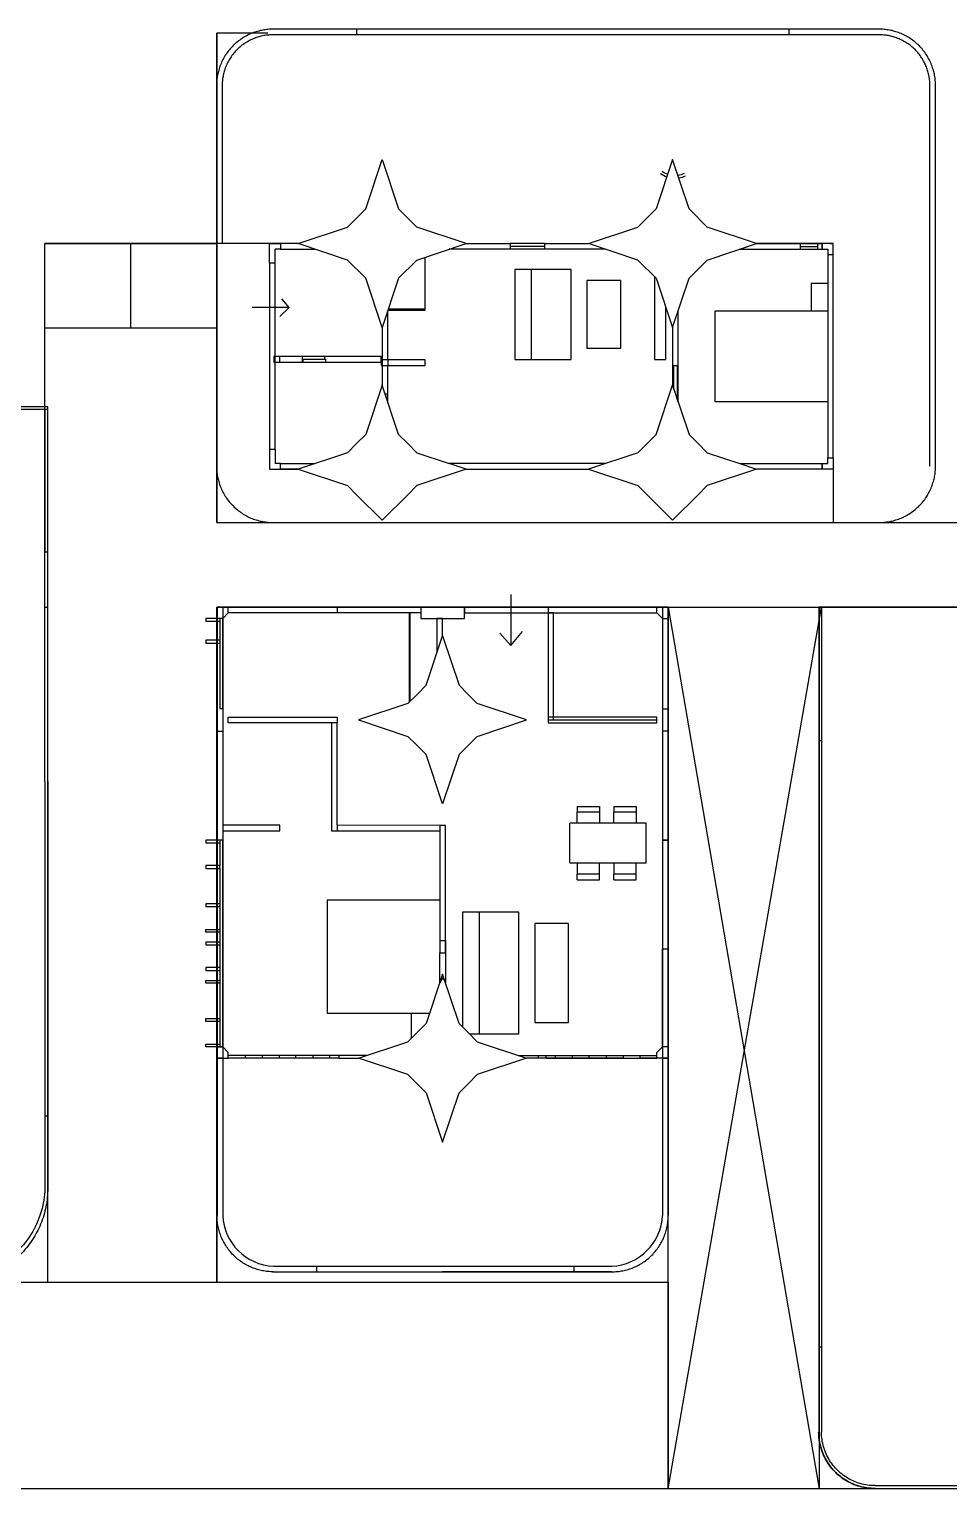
# Model space of a CAD drawing. Header units: millimetres. Extents: x -79796 to 428529, y -36333 to 94467.
# Drawn here: x 339556 to 355863, y -14868 to 11021 of the extents above; entities that cross this region are included whole.
import ezdxf

# ---------------------------------------------------------------- set-up
doc = ezdxf.new("R2010")
doc.units = ezdxf.units.MM
for name, color, linetype in [('Default', 7, 'Continuous'), ('Make2D$Visible$ClippingPlaneIntersections$Default', 7, 'Continuous'), ('Make2D$Visible$Curves$Default', 7, 'Continuous')]:
    doc.layers.add(name, color=color, linetype=linetype)
for name, color, linetype, true_color in [('Make2D$Visible$ClippingPlaneIntersections$columns', 1, 'Continuous', 0xff0000), ('Make2D$Visible$ClippingPlaneIntersections$glasses', 4, 'Continuous', 0x00ffff), ('Make2D$Visible$Curves$balconies', 2, 'Continuous', 0xffff00), ('Make2D$Visible$Curves$floors', 3, 'Continuous', 0x00ff00), ('Make2D$Visible$Curves$glasses', 4, 'Continuous', 0x00ffff), ('slabs', 5, 'Continuous', 0x0000ff)]:
    doc.layers.add(name, color=color, linetype=linetype, true_color=true_color)

# ---------------------------------------------------------------- blocks, each defined once
blk = doc.blocks.new('2B3P-flat-5')
at = {"linetype": 'Continuous'}
for p, q in [((1590176, 951614), (1590395, 951807)), ((1591081, 951614), (1590176, 951614)), ((1590176, 951614), (1590420, 951406))]:
    blk.add_line(p, q, dxfattribs=at)
at = {"lineweight": 35}
blk.add_lwpolyline([(1590597, 956821), (1588347, 956821)], dxfattribs=at)
at = {"layer": 'Make2D$Visible$ClippingPlaneIntersections$columns'}
for p, q in [((1582562, 953435), (1582853, 954310)), ((1582853, 954310), (1583145, 953435)), ((1588853, 954310), (1588562, 953435)), ((1589145, 953435), (1588853, 954310)), ((1582239, 953112), (1582400, 953274)), ((1582562, 953435), (1582400, 953274)), ((1583145, 953435), (1583307, 953274)), ((1583468, 953112), (1583307, 953274)), ((1588239, 953112), (1588400, 953274)), ((1588562, 953435), (1588400, 953274)), ((1589145, 953435), (1589307, 953274)), ((1589468, 953112), (1589307, 953274)), ((1582239, 953112), (1581364, 952821)), ((1584343, 952821), (1583468, 953112)), ((1587364, 952821), (1588239, 953112)), ((1589468, 953112), (1590343, 952821)), ((1581364, 952821), (1582239, 952529)), ((1583468, 952529), (1584343, 952821)), ((1588239, 952529), (1587364, 952821)), ((1590343, 952821), (1589468, 952529)), ((1582239, 952529), (1582400, 952367)), ((1583468, 952529), (1583307, 952367)), ((1588239, 952529), (1588400, 952367)), ((1589307, 952367), (1589468, 952529)), ((1582562, 952206), (1582400, 952367)), ((1582853, 951331), (1582562, 952206)), ((1583145, 952206), (1582853, 951331)), ((1583145, 952206), (1583307, 952367)), ((1588562, 952206), (1588400, 952367)), ((1588562, 952206), (1588853, 951331)), ((1588853, 951331), (1589145, 952206)), ((1589145, 952206), (1589307, 952367))]:
    blk.add_line(p, q, dxfattribs=at)
at = {"layer": 'Make2D$Visible$ClippingPlaneIntersections$Default'}
for p, q in [((1583054, 956771), (1583054, 957021)), ((1583054, 957021), (1583104, 957021)), ((1583104, 957021), (1583104, 956771)), ((1583506, 956771), (1583506, 957021)), ((1583506, 957021), (1583556, 957021)), ((1583556, 957021), (1583556, 956771)), ((1584185, 956771), (1584185, 957021)), ((1584185, 957021), (1584235, 957021)), ((1584235, 957021), (1584235, 956771)), ((1584411, 957021), (1584411, 956771)), ((1584461, 957021), (1584411, 957021)), ((1584461, 956771), (1584461, 957021)), ((1584863, 957021), (1584863, 956771)), ((1584913, 957021), (1584863, 957021)), ((1584913, 956771), (1584913, 957021)), ((1585089, 956771), (1585089, 957021)), ((1585089, 957021), (1585139, 957021)), ((1585139, 957021), (1585139, 956771)), ((1585542, 957021), (1585542, 956771)), ((1585592, 957021), (1585542, 957021)), ((1585592, 956771), (1585592, 957021)), ((1586220, 957021), (1586220, 956771)), ((1586270, 957021), (1586220, 957021)), ((1586270, 956771), (1586270, 957021)), ((1586672, 957021), (1586672, 956771)), ((1586722, 957021), (1586672, 957021)), ((1586722, 956771), (1586722, 957021)), ((1590216, 957021), (1590216, 956771)), ((1590266, 957021), (1590216, 957021)), ((1590266, 956771), (1590266, 957021)), ((1590603, 957021), (1590603, 956771)), ((1590653, 957021), (1590603, 957021)), ((1590653, 956771), (1590653, 957021)), ((1582853, 956821), (1582853, 956621)), ((1583053, 956821), (1582853, 956821)), ((1582853, 956621), (1582953, 956621)), ((1582853, 956621), (1582853, 956621)), ((1582953, 956621), (1583053, 956721)), ((1583053, 956721), (1583053, 956821)), ((1586220, 956771), (1586270, 956771)), ((1586722, 956821), (1588653, 956821)), ((1586722, 956771), (1586722, 956821)), ((1586722, 956721), (1586722, 956771)), ((1588653, 956721), (1586722, 956721)), ((1586885, 956721), (1586885, 955705)), ((1586985, 955705), (1586985, 956721)), ((1588653, 956821), (1588653, 956721)), ((1588803, 956621), (1588903, 956621)), ((1588803, 954690), (1588803, 956621)), ((1588903, 956621), (1588903, 954689)), ((1590653, 956721), (1590653, 956821)), ((1590653, 956821), (1590853, 956821)), ((1590753, 956621), (1590653, 956721)), ((1590753, 956621), (1590853, 956621)), ((1590754, 954689), (1590753, 956621)), ((1590853, 956821), (1590853, 956621)), ((1590853, 956621), (1590854, 954689)), ((1590853, 956621), (1590853, 956621)), ((1586885, 955705), (1586985, 955705)), ((1586885, 954790), (1586885, 954690)), ((1588803, 954790), (1586885, 954790)), ((1586985, 954690), (1586885, 954690)), ((1586885, 954690), (1586885, 952871)), ((1586984, 952871), (1586985, 954690)), ((1586985, 954690), (1588803, 954690)), ((1588903, 954689), (1588803, 954690)), ((1590754, 953207), (1590753, 954689)), ((1590854, 954689), (1590754, 954689)), ((1590853, 954689), (1590854, 953207)), ((1589521, 953414), (1589167, 953414)), ((1589187, 953394), (1589521, 953394)), ((1589521, 953414), (1589521, 953394)), ((1590138, 953414), (1589521, 953414)), ((1589521, 953394), (1590138, 953394)), ((1590754, 953414), (1590138, 953414)), ((1590138, 953414), (1590138, 953394)), ((1590138, 953394), (1590754, 953394)), ((1590754, 953394), (1590754, 953414)), ((1590654, 953207), (1590654, 952434)), ((1590854, 953207), (1590654, 953207)), ((1590854, 952434), (1590854, 953207)), ((1584722, 952771), (1584192, 952771)), ((1584194, 952871), (1584722, 952871)), ((1586984, 952871), (1584722, 952871)), ((1584722, 952871), (1584723, 952771)), ((1584722, 952871), (1584722, 952771)), ((1584723, 952771), (1586984, 952771)), ((1586984, 952771), (1586984, 952871)), ((1590653, 952921), (1590043, 952921)), ((1590343, 952821), (1590654, 952821)), ((1590654, 952434), (1590854, 952434)), ((1590754, 952434), (1590753, 950952)), ((1590853, 950952), (1590854, 952434)), ((1588803, 950952), (1588803, 949021)), ((1588903, 950952), (1588803, 950952)), ((1590753, 950952), (1588853, 950952)), ((1588853, 950952), (1588853, 950852)), ((1588903, 949021), (1588903, 950952)), ((1590753, 950852), (1590753, 950952)), ((1590754, 950952), (1590753, 949021)), ((1590854, 950952), (1590754, 950952)), ((1590853, 949021), (1590854, 950952)), ((1588853, 950852), (1590753, 950852)), ((1582853, 948821), (1582853, 949021)), ((1582853, 949021), (1582953, 949021)), ((1582953, 949021), (1583053, 948921)), ((1583053, 948921), (1584792, 948921)), ((1583053, 948821), (1583053, 948921)), ((1584792, 948921), (1584791, 948821)), ((1584791, 948921), (1584791, 948821)), ((1586722, 948921), (1584792, 948921)), ((1588653, 948921), (1586722, 948921)), ((1586722, 948921), (1586722, 948821)), ((1586722, 948821), (1586722, 948921)), ((1588653, 948821), (1588653, 948921)), ((1588803, 949021), (1588903, 949021)), ((1590653, 948921), (1589053, 948921)), ((1589053, 948921), (1589053, 948821)), ((1590753, 949021), (1590653, 948921)), ((1590653, 948921), (1590653, 948821)), ((1590753, 949021), (1590853, 949021)), ((1590853, 948821), (1590853, 949021)), ((1590853, 949021), (1590853, 949021)), ((1583053, 948821), (1582853, 948821)), ((1584791, 948821), (1583053, 948821)), ((1584791, 948821), (1586722, 948821)), ((1586722, 948821), (1588653, 948821)), ((1589053, 948821), (1590653, 948821)), ((1590653, 948821), (1590853, 948821))]:
    blk.add_line(p, q, dxfattribs=at)
for points in [[(1584280, 952821), (1584280, 952821, 0.001073), (1584192, 952771)], [(1584280, 952821), (1584280, 952821, -0.001087), (1584194, 952871)]]:
    blk.add_lwpolyline(points, format="xyb", dxfattribs=at)
at = {"layer": 'Make2D$Visible$ClippingPlaneIntersections$glasses'}
for p, q in [((1582853, 956321), (1582853, 956621)), ((1582903, 956321), (1582903, 956621)), ((1586220, 956771), (1583054, 956771)), ((1583054, 956771), (1583054, 956721)), ((1583054, 956721), (1586722, 956721)), ((1586722, 956771), (1586270, 956771)), ((1586722, 956721), (1586722, 956771)), ((1590654, 956771), (1589054, 956771)), ((1589054, 956771), (1589054, 956721)), ((1589054, 956721), (1590654, 956721)), ((1590654, 956721), (1590654, 956771)), ((1582853, 956033), (1582853, 956321)), ((1582903, 956033), (1582903, 956321)), ((1582853, 955721), (1582853, 956033)), ((1582903, 955721), (1582903, 956033)), ((1582853, 955421), (1582853, 955721)), ((1582903, 955421), (1582903, 955721)), ((1582853, 955121), (1582853, 955421)), ((1582903, 955121), (1582903, 955421)), ((1582853, 954821), (1582853, 955121)), ((1582903, 954821), (1582903, 955121)), ((1582853, 954656), (1582853, 954821)), ((1582903, 954656), (1582903, 954821)), ((1582853, 954656), (1582903, 954656)), ((1582853, 954656), (1582853, 954310)), ((1582903, 954160), (1582903, 954656)), ((1582903, 951481), (1582903, 950985)), ((1582853, 950985), (1582853, 951331)), ((1582853, 950985), (1582903, 950985)), ((1582853, 950985), (1582853, 950821)), ((1582903, 950985), (1582903, 950821)), ((1582853, 950821), (1582853, 950521)), ((1582903, 950821), (1582903, 950521)), ((1582853, 950521), (1582853, 950221)), ((1582903, 950521), (1582903, 950221)), ((1582853, 950221), (1582853, 949921)), ((1582903, 950221), (1582903, 949921)), ((1582853, 949921), (1582853, 949608)), ((1582903, 949921), (1582903, 949608)), ((1582853, 949608), (1582853, 949321)), ((1582903, 949608), (1582903, 949321)), ((1582853, 949321), (1582853, 949021)), ((1582903, 949321), (1582903, 949021)), ((1582853, 949021), (1582853, 949021))]:
    blk.add_line(p, q, dxfattribs=at)
at = {"layer": 'Make2D$Visible$Curves$balconies'}
for p, q in [((1582854, 954656), (1582854, 956621)), ((1582854, 949621), (1582854, 950985)), ((1582854, 949021), (1582854, 949321))]:
    blk.add_line(p, q, dxfattribs=at)
at = {"layer": 'Make2D$Visible$Curves$Default'}
for p, q in [((1582953, 956621), (1582954, 956621)), ((1583054, 956721), (1582954, 956621)), ((1583053, 956821), (1583054, 956821)), ((1583053, 956721), (1583054, 956721)), ((1583054, 956821), (1583054, 956771)), ((1590853, 956821), (1590854, 956821)), ((1590853, 956621), (1590853, 955299)), ((1590853, 956621), (1590854, 956621)), ((1590753, 954690), (1590753, 955300)), ((1583655, 954871), (1583655, 953371)), ((1585655, 954871), (1583655, 954871)), ((1585655, 952871), (1585655, 954871)), ((1590753, 954690), (1590754, 954689)), ((1590753, 954689), (1590754, 954689)), ((1590753, 954689), (1590753, 954689)), ((1590753, 953414), (1590753, 954689)), ((1590853, 954689), (1590853, 953910)), ((1590853, 953910), (1590853, 953207)), ((1583210, 953371), (1583655, 953371)), ((1583655, 953371), (1583655, 953050)), ((1589167, 953414), (1589166, 953414)), ((1589186, 953394), (1589187, 953394)), ((1590753, 953207), (1590753, 953394)), ((1590753, 953207), (1590754, 953207)), ((1590841, 953207), (1590754, 953207)), ((1584194, 952871), (1584193, 952871)), ((1590654, 952821), (1590653, 952921)), ((1585446, 952468), (1583407, 952468)), ((1585446, 952168), (1585446, 952468)), ((1583286, 952347), (1583286, 952168)), ((1590753, 952434), (1590753, 950952)), ((1590753, 952434), (1590754, 952434)), ((1590853, 952434), (1590754, 952434)), ((1590853, 950952), (1590853, 952434)), ((1583286, 952168), (1583286, 951468)), ((1583286, 952168), (1584086, 952168)), ((1584086, 952168), (1585446, 952168)), ((1585446, 951468), (1585446, 952168)), ((1583286, 951468), (1584086, 951468)), ((1584086, 951468), (1585446, 951468)), ((1583486, 951187), (1583486, 950587)), ((1585246, 951187), (1583486, 951187)), ((1585246, 950587), (1585246, 951187)), ((1588853, 950952), (1588853, 950952)), ((1590753, 950952), (1590754, 950952)), ((1590753, 950952), (1590754, 950952)), ((1590753, 950952), (1590753, 950952)), ((1588853, 950852), (1588853, 949021)), ((1590753, 950852), (1590753, 950342)), ((1583486, 950587), (1584086, 950587)), ((1584086, 950587), (1585246, 950587)), ((1586020, 950437), (1586020, 950037)), ((1586020, 950437), (1586120, 950437)), ((1586120, 950037), (1586120, 950437)), ((1586320, 950437), (1586120, 950437)), ((1586320, 950566), (1586320, 949212)), ((1586320, 950566), (1587020, 950566)), ((1587020, 949212), (1587020, 950566)), ((1587020, 950437), (1587220, 950437)), ((1587320, 950437), (1587220, 950437)), ((1587220, 950037), (1587220, 950437)), ((1587320, 950437), (1587320, 950037)), ((1590853, 949021), (1590853, 950342)), ((1586020, 950037), (1586120, 950037)), ((1586120, 950037), (1586320, 950037)), ((1587220, 950037), (1587020, 950037)), ((1587320, 950037), (1587220, 950037)), ((1586020, 949787), (1586020, 949387)), ((1586020, 949787), (1586120, 949787)), ((1586320, 949787), (1586120, 949787)), ((1586120, 949387), (1586120, 949787)), ((1587020, 949787), (1587220, 949787)), ((1587320, 949787), (1587220, 949787)), ((1587220, 949387), (1587220, 949787)), ((1587320, 949787), (1587320, 949387)), ((1586020, 949387), (1586120, 949387)), ((1586120, 949387), (1586320, 949387)), ((1587220, 949387), (1587020, 949387)), ((1587320, 949387), (1587220, 949387)), ((1586320, 949212), (1587020, 949212)), ((1582953, 949021), (1582954, 949021)), ((1583054, 948921), (1582954, 949021)), ((1590853, 949021), (1590854, 949021)), ((1590853, 948821), (1590854, 948821))]:
    blk.add_line(p, q, dxfattribs=at)
for points in [[(1590654, 953167, 0.71651), (1590653, 953167), (1590653, 953165), (1590653, 953157), (1590653, 953124), (1590653, 952994), (1590653, 952647), (1590653, 952517), (1590653, 952485), (1590653, 952476), (1590653, 952474, 0.716226), (1590654, 952474)], [(1584942, 952871), (1584943, 952790), (1584943, 952774), (1584943, 952771, -0.022751), (1584943, 952771), (1584936, 952771), (1584829, 952770), (1584188, 952769)]]:
    blk.add_lwpolyline(points, format="xyb", dxfattribs=at)
at = {"layer": 'Make2D$Visible$Curves$floors'}
for p, q in [((1583054, 956821), (1583054, 956821)), ((1583506, 956821), (1583104, 956821)), ((1584185, 956821), (1583556, 956821)), ((1584411, 956821), (1584235, 956821)), ((1584863, 956821), (1584461, 956821)), ((1585089, 956821), (1584913, 956821)), ((1585542, 956821), (1585139, 956821)), ((1586220, 956821), (1585592, 956821)), ((1586672, 956821), (1586270, 956821)), ((1586722, 956821), (1586722, 956821)), ((1590216, 956821), (1590068, 956821)), ((1590603, 956821), (1590266, 956821)), ((1590653, 956821), (1590653, 956821)), ((1590854, 953207), (1590854, 956821)), ((1590854, 948821), (1590854, 952434)), ((1582854, 949621), (1582854, 949321))]:
    blk.add_line(p, q, dxfattribs=at)
at = {"layer": 'Make2D$Visible$Curves$glasses'}
for p, q in [((1582903, 956321), (1582853, 956321)), ((1582854, 956021), (1582853, 956021)), ((1582903, 956021), (1582854, 956021)), ((1582903, 955721), (1582853, 955721)), ((1582853, 955421), (1582854, 955421)), ((1582854, 955421), (1582903, 955421)), ((1582854, 955121), (1582853, 955121)), ((1582903, 955121), (1582854, 955121)), ((1582853, 954821), (1582903, 954821)), ((1582883, 951421), (1582903, 951421)), ((1582853, 951123), (1582903, 951123)), ((1582853, 951121), (1582903, 951121)), ((1582853, 950821), (1582854, 950821)), ((1582854, 950821), (1582903, 950821)), ((1582854, 950521), (1582853, 950521)), ((1582903, 950521), (1582854, 950521)), ((1582853, 950221), (1582854, 950221)), ((1582854, 950221), (1582854, 950221)), ((1582854, 950221), (1582903, 950221)), ((1582903, 949921), (1582853, 949921)), ((1582854, 949621), (1582853, 949621)), ((1582903, 949621), (1582854, 949621)), ((1582854, 949321), (1582853, 949321)), ((1582903, 949321), (1582854, 949321))]:
    blk.add_line(p, q, dxfattribs=at)
blk = doc.blocks.new('SLAB 2B-flat-5')
for p, q in [((1582853, 956721), (1582853, 956821)), ((1579065, 955821), (1579065, 949820)), ((1579165, 955821), (1579165, 949820)), ((1579065, 955054), (1579165, 955054)), ((1579165, 950496), (1579065, 950496)), ((1582853, 948920), (1582853, 948820))]:
    blk.add_line(p, q)
for centre, radius, start, end in [((1580107, 955779), 943, 92.5356, 177.451), ((1580113, 949869), 950, 182.9335, 267.076)]:
    blk.add_arc(centre, radius, start, end)
at = {"layer": 'Default', "color": 18, "true_color": 0x000000}
blk.add_line((1590854, 948821), (1590854, 956821), dxfattribs=at)
at = {"layer": 'slabs'}
for points in [[(1590854, 956821), (1580065, 956821)], [(1590854, 956721), (1580065, 956721)], [(1579065, 955837), (1579065, 952837)], [(1579065, 955829), (1579065, 952829)], [(1579065, 955821), (1579065, 952821)], [(1579065, 949820), (1579065, 952821)], [(1590854, 948921), (1580065, 948920)], [(1590854, 948821), (1580065, 948820)]]:
    blk.add_lwpolyline(points, dxfattribs=at)
for points in [[(1579065, 955821, 0), (1579065, 955846, 0), (1579066, 955870, 0), (1579068, 955895, 0), (1579070, 955919, 0), (1579073, 955944, 0), (1579076, 955968, 0), (1579080, 955992, 0), (1579084, 956017, 0), (1579089, 956041, 0), (1579095, 956065, 0), (1579101, 956088, 0), (1579108, 956112, 0), (1579116, 956135, 0), (1579124, 956159, 0), (1579132, 956182, 0), (1579141, 956204, 0), (1579151, 956227, 0), (1579161, 956249, 0), (1579172, 956271, 0), (1579183, 956293, 0), (1579195, 956315, 0), (1579208, 956336, 0), (1579220, 956357, 0), (1579234, 956377, 0), (1579248, 956397, 0), (1579262, 956417, 0), (1579277, 956437, 0), (1579292, 956456, 0), (1579308, 956474, 0), (1579324, 956493, 0), (1579341, 956511, 0), (1579358, 956528, 0), (1579375, 956545, 0), (1579393, 956562, 0), (1579412, 956578, 0), (1579430, 956594, 0), (1579450, 956609, 0), (1579469, 956624, 0), (1579489, 956638, 0), (1579509, 956652, 0), (1579530, 956666, 0), (1579551, 956679, 0), (1579572, 956691, 0), (1579593, 956703, 0), (1579615, 956714, 0), (1579637, 956725, 0), (1579659, 956735, 0), (1579682, 956745, 0), (1579705, 956754, 0), (1579728, 956762, 0), (1579751, 956770, 0), (1579774, 956778, 0), (1579798, 956785, 0), (1579822, 956791, 0), (1579846, 956797, 0), (1579870, 956802, 0), (1579894, 956806, 0), (1579918, 956810, 0), (1579942, 956813, 0), (1579967, 956816, 0), (1579991, 956818, 0), (1580016, 956820, 0), (1580040, 956821, 0), (1580065, 956821, 0)], [(1579065, 949820, 0), (1579065, 949796, 0), (1579066, 949771, 0), (1579068, 949747, 0), (1579070, 949722, 0), (1579072, 949698, 0), (1579076, 949673, 0), (1579080, 949649, 0), (1579084, 949625, 0), (1579089, 949601, 0), (1579095, 949577, 0), (1579101, 949553, 0), (1579108, 949529, 0), (1579116, 949506, 0), (1579124, 949483, 0), (1579132, 949460, 0), (1579141, 949437, 0), (1579151, 949414, 0), (1579161, 949392, 0), (1579172, 949370, 0), (1579183, 949348, 0), (1579195, 949327, 0), (1579207, 949306, 0), (1579220, 949285, 0), (1579234, 949264, 0), (1579248, 949244, 0), (1579262, 949224, 0), (1579277, 949205, 0), (1579292, 949186, 0), (1579308, 949167, 0), (1579324, 949149, 0), (1579341, 949131, 0), (1579358, 949113, 0), (1579375, 949096, 0), (1579393, 949079, 0), (1579412, 949063, 0), (1579430, 949047, 0), (1579449, 949032, 0), (1579469, 949017, 0), (1579489, 949003, 0), (1579509, 948989, 0), (1579530, 948976, 0), (1579550, 948963, 0), (1579572, 948950, 0), (1579593, 948939, 0), (1579615, 948927, 0), (1579637, 948916, 0), (1579659, 948906, 0), (1579682, 948897, 0), (1579705, 948887, 0), (1579728, 948879, 0), (1579751, 948871, 0), (1579774, 948863, 0), (1579798, 948857, 0), (1579822, 948850, 0), (1579845, 948845, 0), (1579870, 948840, 0), (1579894, 948835, 0), (1579918, 948831, 0), (1579942, 948828, 0), (1579967, 948825, 0), (1579991, 948823, 0), (1580016, 948821, 0), (1580040, 948821, 0), (1580065, 948820, 0)]]:
    blk.add_polyline3d(points, dxfattribs=at)
blk = doc.blocks.new('SLAB NEW 1-flat-5')
for p, q in [((1486340, 964473), (1486340, 964523)), ((1497098, 964473), (1497098, 964523)), ((1483886, 960792), (1483835, 960792)), ((1496756, 960792), (1499471, 960792)), ((1483886, 959110), (1483835, 959110)), ((1499480, 956794), (1495617, 956792)), ((1491567, 952791), (1491567, 949069)), ((1483886, 951476), (1483835, 951476)), ((1483835, 951346), (1483886, 951346))]:
    blk.add_line(p, q)
for points in [[(1483835, 963523), (1483836, 950035)], [(1483886, 963523), (1483886, 950035)]]:
    blk.add_lwpolyline(points)
at = {"layer": 'Default'}
for points in [[(1483835, 963523), (1483836, 963558), (1483838, 963593), (1483841, 963628), (1483845, 963663), (1483851, 963697), (1483857, 963731), (1483865, 963765), (1483874, 963799), (1483884, 963832), (1483896, 963865), (1483908, 963898), (1483922, 963930), (1483937, 963962), (1483952, 963993), (1483969, 964023), (1483987, 964053), (1484006, 964083), (1484026, 964111), (1484047, 964139), (1484069, 964166), (1484092, 964193), (1484116, 964218), (1484141, 964243), (1484166, 964267), (1484193, 964289), (1484220, 964311), (1484248, 964332), (1484276, 964352), (1484306, 964371), (1484335, 964389), (1484366, 964406), (1484397, 964422), (1484429, 964437), (1484461, 964451), (1484493, 964463), (1484526, 964474), (1484560, 964485), (1484594, 964494), (1484628, 964502), (1484662, 964508), (1484696, 964514), (1484731, 964518), (1484766, 964521), (1484801, 964523), (1484835, 964523)], [(1483886, 963523), (1483886, 963557), (1483888, 963590), (1483891, 963623), (1483895, 963656), (1483900, 963688), (1483907, 963721), (1483914, 963753), (1483923, 963785), (1483932, 963817), (1483943, 963848), (1483955, 963879), (1483968, 963910), (1483982, 963940), (1483997, 963969), (1484013, 963998), (1484030, 964027), (1484048, 964054), (1484067, 964082), (1484087, 964108), (1484108, 964134), (1484130, 964159), (1484152, 964183), (1484176, 964206), (1484200, 964229), (1484225, 964251), (1484251, 964272), (1484277, 964292), (1484304, 964311), (1484332, 964329), (1484361, 964346), (1484390, 964362), (1484419, 964377), (1484449, 964391), (1484480, 964404), (1484511, 964416), (1484542, 964426), (1484574, 964436), (1484606, 964445), (1484638, 964452), (1484671, 964459), (1484703, 964464), (1484736, 964468), (1484769, 964471), (1484802, 964472), (1484836, 964473)]]:
    blk.add_lwpolyline(points, dxfattribs=at)
at = {"layer": 'slabs'}
for points in [[(1499467, 964523), (1484835, 964523)], [(1499467, 964473), (1484835, 964473)], [(1499467, 956792), (1499467, 964523)], [(1496486, 956792), (1496486, 949070)], [(1483835, 950069), (1483836, 950035), (1483838, 950001), (1483841, 949967), (1483845, 949933), (1483850, 949899), (1483856, 949866), (1483864, 949833), (1483872, 949800), (1483882, 949767), (1483893, 949734), (1483905, 949702), (1483918, 949671), (1483932, 949640), (1483947, 949609), (1483964, 949579), (1483981, 949550), (1483999, 949521), (1484018, 949493), (1484038, 949465), (1484060, 949438), (1484082, 949412), (1484104, 949387), (1484128, 949362), (1484153, 949338), (1484178, 949316), (1484204, 949294), (1484231, 949272), (1484259, 949252), (1484287, 949233), (1484316, 949215), (1484345, 949198), (1484375, 949181), (1484406, 949166), (1484437, 949152), (1484468, 949139), (1484500, 949127), (1484533, 949116), (1484566, 949106), (1484599, 949098), (1484632, 949090), (1484665, 949084), (1484699, 949079), (1484733, 949075), (1484767, 949072), (1484801, 949070), (1484835, 949069)], [(1483886, 950070), (1483886, 950037), (1483888, 950005), (1483891, 949972), (1483895, 949940), (1483900, 949908), (1483906, 949876), (1483913, 949844), (1483921, 949813), (1483930, 949782), (1483941, 949751), (1483952, 949721), (1483964, 949691), (1483978, 949661), (1483992, 949632), (1484008, 949604), (1484024, 949576), (1484041, 949549), (1484060, 949522), (1484079, 949496), (1484099, 949470), (1484120, 949445), (1484141, 949421), (1484164, 949398), (1484187, 949375), (1484211, 949354), (1484236, 949333), (1484262, 949313), (1484288, 949294), (1484315, 949275), (1484342, 949258), (1484370, 949242), (1484398, 949226), (1484427, 949212), (1484457, 949198), (1484487, 949186), (1484517, 949175), (1484548, 949164), (1484579, 949155), (1484611, 949147), (1484642, 949140), (1484674, 949134), (1484706, 949129), (1484738, 949125), (1484771, 949122), (1484803, 949120), (1484836, 949120)], [(1484128, 949362), (1484128, 949362)], [(1484835, 949120), (1496486, 949120)], [(1484835, 949069), (1496486, 949070)]]:
    blk.add_lwpolyline(points, dxfattribs=at)
blk = doc.blocks.new('NEW SLAB3-flat-6')
for p, q in [((1513961, 960222), (1513961, 960272)), ((1523963, 960222), (1523963, 960272)), ((1525135, 960222), (1523963, 960222)), ((1526487, 960222), (1525135, 960222)), ((1525135, 960222), (1525135, 960222)), ((1515932, 956438), (1511006, 956438)), ((1526487, 956538), (1526542, 956538)), ((1511006, 948641), (1514742, 948638)), ((1511006, 948541), (1514742, 948538))]:
    blk.add_line(p, q)
for centre, radius, start, end in [((1512753, 958521), 1707, 94.6087, 173.834), ((1513019, 958247), 2015, 78.4656, 78.469)]:
    blk.add_arc(centre, radius, start, end)
at = {"layer": 'slabs'}
for points in [[(1514737, 960222), (1512616, 960222)], [(1514737, 960272), (1512675, 960272)], [(1514737, 960272), (1513706, 960272)], [(1517247, 960272), (1514737, 960272)], [(1519887, 960222), (1514737, 960222)], [(1519887, 960272), (1517247, 960272)], [(1519887, 960222), (1517247, 960222)], [(1519887, 960272), (1526537, 960272)], [(1519887, 960222), (1526537, 960222)], [(1526487, 960272), (1526487, 956538)], [(1526537, 960272), (1526537, 948541)], [(1511056, 958704), (1511056, 948541)], [(1511005, 958603), (1511006, 956541)], [(1511006, 956541), (1511006, 954541)], [(1511006, 956541), (1511006, 955541)], [(1511006, 954541), (1511006, 952541)], [(1511006, 952541), (1511006, 948541)], [(1526537, 948541), (1511006, 948541)], [(1511006, 948541), (1517312, 948541)]]:
    blk.add_lwpolyline(points, dxfattribs=at)
blk.add_polyline3d([(1512675, 960273, 0), (1512634, 960272, 0), (1512593, 960270, 0), (1512552, 960268, 0), (1512511, 960264, 0), (1512471, 960260, 0), (1512430, 960254, 0), (1512390, 960248, 0), (1512349, 960240, 0), (1512309, 960232, 0), (1512270, 960222, 0), (1512230, 960212, 0), (1512191, 960200, 0), (1512152, 960188, 0), (1512113, 960175, 0), (1512074, 960160, 0), (1512036, 960145, 0), (1511998, 960129, 0), (1511961, 960112, 0), (1511924, 960094, 0), (1511888, 960075, 0), (1511852, 960055, 0), (1511817, 960035, 0), (1511782, 960013, 0), (1511748, 959991, 0), (1511714, 959968, 0), (1511681, 959944, 0), (1511648, 959919, 0), (1511616, 959893, 0), (1511585, 959867, 0), (1511554, 959840, 0), (1511524, 959812, 0), (1511495, 959783, 0), (1511466, 959754, 0), (1511438, 959724, 0), (1511411, 959693, 0), (1511384, 959662, 0), (1511359, 959630, 0), (1511334, 959597, 0), (1511310, 959564, 0), (1511287, 959531, 0), (1511265, 959496, 0), (1511243, 959461, 0), (1511223, 959426, 0), (1511203, 959390, 0), (1511184, 959354, 0), (1511166, 959317, 0), (1511149, 959279, 0), (1511133, 959242, 0), (1511118, 959204, 0), (1511103, 959165, 0), (1511090, 959127, 0), (1511078, 959088, 0), (1511066, 959048, 0), (1511056, 959009, 0), (1511046, 958969, 0), (1511038, 958929, 0), (1511030, 958889, 0), (1511024, 958848, 0), (1511018, 958808, 0), (1511014, 958767, 0), (1511010, 958726, 0), (1511008, 958685, 0), (1511006, 958644, 0), (1511005, 958603, 0)], dxfattribs=at)
blk = doc.blocks.new('SLAB 1 B 2P-flat-3-flat-1')
for p, q in [((1571699, -949415), (1571699, -948470)), ((1561699, -953416), (1560762, -953416)), ((1563250, -957120), (1563250, -957220)), ((1570919, -957120), (1570919, -957220))]:
    blk.add_line(p, q)
at = {"layer": 'slabs'}
for points in [[(1560762, -949470), (1560762, -949447), (1560763, -949425), (1560764, -949402), (1560766, -949380), (1560768, -949357), (1560771, -949334), (1560775, -949311), (1560779, -949288), (1560783, -949264), (1560789, -949241), (1560794, -949218), (1560801, -949194), (1560808, -949171), (1560815, -949148), (1560823, -949125), (1560832, -949102), (1560842, -949079), (1560852, -949056), (1560862, -949033), (1560874, -949010), (1560886, -948988), (1560898, -948966), (1560911, -948944), (1560925, -948922), (1560939, -948901), (1560954, -948880), (1560970, -948860), (1560986, -948839), (1561002, -948819), (1561019, -948800), (1561037, -948781), (1561055, -948763), (1561073, -948744), (1561092, -948727), (1561112, -948710), (1561132, -948693), (1561152, -948677), (1561173, -948662), (1561194, -948647), (1561215, -948633), (1561236, -948619), (1561258, -948606), (1561280, -948593), (1561303, -948581), (1561325, -948570), (1561348, -948559), (1561371, -948549), (1561394, -948540), (1561417, -948531), (1561440, -948523), (1561464, -948515), (1561487, -948508), (1561510, -948502), (1561534, -948496), (1561557, -948491), (1561580, -948486), (1561603, -948482), (1561626, -948479), (1561649, -948476), (1561672, -948474), (1561695, -948472), (1561717, -948471), (1561740, -948470), (1561762, -948470)], [(1561762, -948470), (1572512, -948470)], [(1572512, -948470), (1572534, -948470), (1572557, -948471), (1572579, -948472), (1572602, -948474), (1572625, -948476), (1572648, -948479), (1572671, -948482), (1572694, -948486), (1572717, -948491), (1572740, -948496), (1572764, -948502), (1572787, -948508), (1572810, -948515), (1572834, -948523), (1572857, -948531), (1572880, -948540), (1572903, -948549), (1572926, -948559), (1572949, -948570), (1572971, -948581), (1572994, -948593), (1573016, -948606), (1573038, -948619), (1573059, -948633), (1573080, -948647), (1573101, -948662), (1573122, -948677), (1573142, -948693), (1573162, -948710), (1573182, -948727), (1573201, -948744), (1573219, -948763), (1573237, -948781), (1573255, -948800), (1573272, -948819), (1573288, -948839), (1573304, -948860), (1573320, -948880), (1573335, -948901), (1573349, -948922), (1573363, -948944), (1573376, -948966), (1573388, -948988), (1573400, -949010), (1573412, -949033), (1573422, -949056), (1573432, -949079), (1573442, -949102), (1573451, -949125), (1573459, -949148), (1573466, -949171), (1573473, -949194), (1573480, -949218), (1573486, -949241), (1573491, -949264), (1573495, -949288), (1573499, -949311), (1573503, -949334), (1573506, -949357), (1573508, -949380), (1573510, -949402), (1573511, -949425), (1573512, -949447), (1573512, -949470)], [(1560762, -956220), (1560762, -949470)], [(1573412, -949470), (1573412, -956220)], [(1573512, -949470), (1573512, -956220)], [(1560862, -956220), (1560862, -953416)], [(1561762, -957220), (1561740, -957219), (1561717, -957219), (1561695, -957217), (1561672, -957216), (1561649, -957213), (1561626, -957210), (1561603, -957207), (1561580, -957203), (1561557, -957198), (1561534, -957193), (1561510, -957187), (1561487, -957181), (1561464, -957174), (1561440, -957166), (1561417, -957158), (1561394, -957149), (1561371, -957140), (1561348, -957130), (1561325, -957119), (1561303, -957108), (1561280, -957096), (1561258, -957083), (1561236, -957070), (1561215, -957057), (1561194, -957042), (1561173, -957027), (1561152, -957012), (1561132, -956996), (1561112, -956979), (1561092, -956962), (1561073, -956945), (1561055, -956927), (1561037, -956908), (1561019, -956889), (1561002, -956870), (1560986, -956850), (1560970, -956830), (1560954, -956809), (1560939, -956788), (1560925, -956767), (1560911, -956745), (1560898, -956723), (1560886, -956701), (1560874, -956679), (1560862, -956656), (1560852, -956634), (1560842, -956611), (1560832, -956588), (1560823, -956565), (1560815, -956541), (1560808, -956518), (1560801, -956495), (1560794, -956471), (1560789, -956448), (1560783, -956425), (1560779, -956402), (1560775, -956378), (1560771, -956355), (1560768, -956332), (1560766, -956309), (1560764, -956287), (1560763, -956264), (1560762, -956242), (1560762, -956220)], [(1561763, -957120), (1561742, -957119), (1561722, -957119), (1561702, -957118), (1561681, -957116), (1561661, -957114), (1561640, -957111), (1561619, -957108), (1561598, -957105), (1561577, -957100), (1561556, -957096), (1561535, -957091), (1561514, -957085), (1561493, -957079), (1561472, -957072), (1561452, -957064), (1561431, -957056), (1561410, -957048), (1561389, -957039), (1561369, -957029), (1561349, -957019), (1561329, -957008), (1561309, -956997), (1561289, -956985), (1561270, -956973), (1561250, -956960), (1561232, -956947), (1561213, -956933), (1561195, -956918), (1561177, -956903), (1561159, -956888), (1561142, -956872), (1561126, -956856), (1561109, -956839), (1561094, -956822), (1561078, -956805), (1561063, -956787), (1561049, -956769), (1561035, -956750), (1561022, -956731), (1561009, -956712), (1560996, -956693), (1560985, -956673), (1560973, -956653), (1560963, -956633), (1560952, -956613), (1560943, -956592), (1560934, -956572), (1560925, -956551), (1560917, -956530), (1560910, -956509), (1560903, -956488), (1560897, -956467), (1560891, -956446), (1560886, -956425), (1560881, -956404), (1560877, -956383), (1560873, -956363), (1560870, -956342), (1560868, -956321), (1560866, -956300), (1560864, -956280), (1560863, -956260), (1560862, -956240), (1560862, -956219)], [(1573412, -956219), (1573412, -956240), (1573411, -956260), (1573410, -956280), (1573408, -956300), (1573406, -956321), (1573404, -956342), (1573401, -956363), (1573397, -956383), (1573393, -956404), (1573388, -956425), (1573383, -956446), (1573377, -956467), (1573371, -956488), (1573364, -956509), (1573357, -956530), (1573349, -956551), (1573340, -956572), (1573331, -956592), (1573322, -956613), (1573311, -956633), (1573301, -956653), (1573289, -956673), (1573278, -956693), (1573265, -956712), (1573252, -956731), (1573239, -956750), (1573225, -956769), (1573211, -956787), (1573196, -956805), (1573180, -956822), (1573165, -956839), (1573148, -956856), (1573132, -956872), (1573115, -956888), (1573097, -956903), (1573079, -956918), (1573061, -956933), (1573042, -956947), (1573024, -956960), (1573004, -956973), (1572985, -956985), (1572965, -956997), (1572945, -957008), (1572925, -957019), (1572905, -957029), (1572885, -957039), (1572864, -957048), (1572843, -957056), (1572822, -957064), (1572802, -957072), (1572781, -957079), (1572760, -957085), (1572739, -957091), (1572718, -957096), (1572697, -957100), (1572676, -957105), (1572655, -957108), (1572634, -957111), (1572613, -957114), (1572593, -957116), (1572572, -957118), (1572552, -957119), (1572532, -957119), (1572511, -957120)], [(1573512, -956220), (1573512, -956242), (1573511, -956264), (1573510, -956287), (1573508, -956309), (1573506, -956332), (1573503, -956355), (1573499, -956378), (1573495, -956402), (1573491, -956425), (1573486, -956448), (1573480, -956471), (1573473, -956495), (1573466, -956518), (1573459, -956541), (1573451, -956565), (1573442, -956588), (1573432, -956611), (1573422, -956634), (1573412, -956656), (1573400, -956679), (1573388, -956701), (1573376, -956723), (1573363, -956745), (1573349, -956767), (1573335, -956788), (1573320, -956809), (1573304, -956830), (1573288, -956850), (1573272, -956870), (1573255, -956889), (1573237, -956908), (1573219, -956927), (1573201, -956945), (1573182, -956962), (1573162, -956979), (1573142, -956996), (1573122, -957012), (1573101, -957027), (1573080, -957042), (1573059, -957057), (1573038, -957070), (1573016, -957083), (1572994, -957096), (1572971, -957108), (1572949, -957119), (1572926, -957130), (1572903, -957140), (1572880, -957149), (1572857, -957158), (1572834, -957166), (1572810, -957174), (1572787, -957181), (1572764, -957187), (1572740, -957193), (1572717, -957198), (1572694, -957203), (1572671, -957207), (1572648, -957210), (1572625, -957213), (1572602, -957216), (1572579, -957217), (1572557, -957219), (1572534, -957219), (1572512, -957220)], [(1572512, -957120), (1561762, -957120)], [(1572512, -957220), (1561762, -957220)]]:
    blk.add_lwpolyline(points, dxfattribs=at)
blk = doc.blocks.new('1B2P-flat-3-flat-1')
at = {"linetype": 'Continuous'}
for q in [(1562750, -952125), (1562255, -952282), (1562783, -952436)]:
    blk.add_line((1562912, -952282), q, dxfattribs=at)
at = {"layer": 'Make2D$Visible$ClippingPlaneIntersections$columns'}
for p, q in [((1564109, -948963), (1564562, -948509)), ((1564562, -948509), (1565015, -948963)), ((1569712, -948509), (1569259, -948963)), ((1570165, -948963), (1569712, -948509)), ((1563947, -949124), (1564109, -948963)), ((1565015, -948963), (1565177, -949124)), ((1569259, -948963), (1569097, -949124)), ((1570327, -949124), (1570165, -948963)), ((1563072, -949416), (1563947, -949124)), ((1566052, -949416), (1565177, -949124)), ((1568222, -949416), (1569097, -949124)), ((1571202, -949416), (1570327, -949124)), ((1563947, -949707), (1563072, -949416)), ((1565177, -949707), (1565752, -949516)), ((1569097, -949707), (1568222, -949416)), ((1570327, -949707), (1570902, -949516)), ((1570902, -949516), (1571202, -949416)), ((1563947, -949707), (1564109, -949869)), ((1565015, -949869), (1565177, -949707)), ((1569259, -949869), (1569097, -949707)), ((1570327, -949707), (1570165, -949869)), ((1564109, -949869), (1564270, -950031)), ((1564562, -950905), (1564270, -950031)), ((1564854, -950031), (1564562, -950905)), ((1564854, -950031), (1565015, -949869)), ((1569420, -950031), (1569259, -949869)), ((1569420, -950031), (1569712, -950905)), ((1569712, -950905), (1570004, -950031)), ((1570165, -949869), (1570004, -950031)), ((1564562, -951926), (1564270, -952801)), ((1564854, -952801), (1564562, -951926)), ((1569420, -952801), (1569712, -951926)), ((1569712, -951926), (1570004, -952801)), ((1563947, -953124), (1564270, -952801)), ((1564854, -952801), (1565177, -953124)), ((1569420, -952801), (1569097, -953124)), ((1570327, -953124), (1570004, -952801)), ((1563947, -953124), (1563072, -953416)), ((1565177, -953124), (1566052, -953416)), ((1569097, -953124), (1568222, -953416)), ((1570327, -953124), (1571202, -953416)), ((1563072, -953416), (1563947, -953707)), ((1566052, -953416), (1565177, -953707)), ((1568222, -953416), (1569097, -953707)), ((1571202, -953416), (1570327, -953707)), ((1563947, -953707), (1564270, -954031)), ((1564854, -954031), (1565177, -953707)), ((1569420, -954031), (1569097, -953707)), ((1570327, -953707), (1570004, -954031)), ((1564270, -954031), (1564562, -954905)), ((1564562, -954905), (1564854, -954031)), ((1569712, -954905), (1569420, -954031)), ((1570004, -954031), (1569712, -954905))]:
    blk.add_line(p, q, dxfattribs=at)
at = {"layer": 'Make2D$Visible$ClippingPlaneIntersections$Default'}
for p, q in [((1562562, -949416), (1562762, -949416)), ((1562562, -949762), (1562562, -949416)), ((1562662, -949762), (1562662, -949516)), ((1562762, -949516), (1562662, -949516)), ((1562762, -949416), (1562762, -949516)), ((1563072, -949416), (1562762, -949416)), ((1562762, -949516), (1563372, -949516)), ((1563372, -949516), (1563072, -949416)), ((1566052, -949416), (1565752, -949516)), ((1568522, -949516), (1565752, -949516)), ((1566052, -949416), (1568222, -949416)), ((1568222, -949416), (1568222, -949416)), ((1570902, -949516), (1571201, -949416)), ((1570902, -949516), (1572362, -949516)), ((1572362, -949415), (1571201, -949416)), ((1572362, -949516), (1572362, -949415)), ((1572362, -949415), (1572362, -949516)), ((1572562, -949415), (1572362, -949415)), ((1572362, -949516), (1572462, -949516)), ((1572462, -949516), (1572462, -949616)), ((1572562, -949616), (1572562, -949415)), ((1562662, -949762), (1562562, -949762)), ((1562562, -953069), (1562562, -949762)), ((1562662, -949762), (1562662, -953069)), ((1572462, -953216), (1572462, -949616)), ((1572462, -949616), (1572562, -949616)), ((1572562, -949616), (1572562, -953216)), ((1564662, -950605), (1564662, -951253)), ((1569812, -950605), (1569812, -952226)), ((1564562, -951926), (1564562, -950905)), ((1569712, -951926), (1569712, -950905)), ((1562643, -951316), (1564543, -951316)), ((1562643, -951416), (1562643, -951316)), ((1564543, -951316), (1564543, -951416)), ((1564662, -951253), (1565323, -951253)), ((1564662, -951353), (1564662, -951253)), ((1564662, -951353), (1564662, -952226)), ((1565323, -951353), (1564662, -951353)), ((1565323, -951253), (1565323, -951353)), ((1564543, -951416), (1562643, -951416)), ((1564664, -952233), (1565323, -952233)), ((1565323, -952253), (1564671, -952253)), ((1565323, -952233), (1565323, -952253)), ((1562562, -953069), (1562562, -953416)), ((1562662, -953069), (1562562, -953069)), ((1562662, -953069), (1562662, -953315)), ((1572462, -953316), (1572462, -953216)), ((1572562, -953216), (1572462, -953216)), ((1572562, -953216), (1572562, -953416)), ((1562562, -953416), (1562762, -953416)), ((1562762, -953315), (1562662, -953315)), ((1562762, -953416), (1562762, -953315)), ((1562762, -953316), (1563372, -953316)), ((1563072, -953416), (1562762, -953416)), ((1572362, -953316), (1572462, -953316)), ((1572362, -953416), (1572362, -953316)), ((1572562, -953416), (1572362, -953416))]:
    blk.add_line(p, q, dxfattribs=at)
for points in [[(1564662, -950605), (1564662, -950605, 0.000556), (1564562, -950911)], [(1569812, -950606), (1569812, -950606, 0.000556), (1569712, -950911)]]:
    blk.add_lwpolyline(points, format="xyb", dxfattribs=at)
at = {"layer": 'Make2D$Visible$ClippingPlaneIntersections$glasses'}
for p, q in [((1566831, -953316), (1565752, -953316)), ((1566052, -953416), (1566831, -953416)), ((1566831, -953416), (1566831, -953316)), ((1567443, -953316), (1566831, -953316)), ((1567443, -953366), (1566831, -953366)), ((1567443, -953416), (1567443, -953316)), ((1568522, -953316), (1567443, -953316)), ((1567443, -953416), (1568222, -953416)), ((1570902, -953315), (1571982, -953315)), ((1570902, -953315), (1571201, -953416)), ((1571982, -953416), (1571201, -953416)), ((1571982, -953315), (1571982, -953416)), ((1571982, -953316), (1572281, -953316)), ((1571982, -953366), (1572281, -953366)), ((1572281, -953416), (1572281, -953315)), ((1572281, -953315), (1572362, -953315)), ((1572362, -953416), (1572281, -953416)), ((1572362, -953315), (1572362, -953416))]:
    blk.add_line(p, q, dxfattribs=at)
at = {"layer": 'Make2D$Visible$Curves$balconies'}
for p, q in [((1571202, -953416), (1572211, -953416)), ((1572211, -953416), (1572362, -953416)), ((1572512, -953416), (1572562, -953416))]:
    blk.add_line(p, q, dxfattribs=at)
for points in [[(1569609, -954597), (1569609, -954597, 0.068289), (1569500, -954653)], [(1569625, -954645), (1569625, -954645, 0.068006), (1569528, -954694)], [(1569916, -954657), (1569916, -954657, 0.072361), (1569805, -954626)], [(1569936, -954611), (1569936, -954611, 0.066791), (1569821, -954578)]]:
    blk.add_lwpolyline(points, format="xyb", dxfattribs=at)
at = {"layer": 'Make2D$Visible$Curves$Default'}
for p, q in [((1563072, -949416), (1563072, -949416)), ((1566052, -949416), (1566052, -949416)), ((1568222, -949416), (1568222, -949416)), ((1568522, -949516), (1568522, -949516)), ((1570462, -950616), (1572462, -950616)), ((1570462, -952216), (1570462, -950616)), ((1564614, -950753), (1564662, -950753)), ((1569731, -951253), (1569731, -950854)), ((1569793, -950753), (1569793, -950663)), ((1569793, -951253), (1569793, -950753)), ((1569793, -950753), (1569812, -950753)), ((1562743, -951416), (1562743, -951316)), ((1563143, -951416), (1563143, -951316)), ((1563143, -951366), (1563162, -951366)), ((1563162, -951316), (1563162, -951366)), ((1563162, -951366), (1563562, -951366)), ((1563543, -951366), (1563543, -951416)), ((1563562, -951316), (1563562, -951366)), ((1564662, -951353), (1564543, -951353)), ((1564562, -951253), (1564662, -951253)), ((1566912, -951359), (1567212, -951359)), ((1566912, -952959), (1566912, -951359)), ((1567212, -951359), (1567912, -951359)), ((1567212, -951359), (1567212, -952159)), ((1567912, -951359), (1567912, -952159)), ((1569393, -951359), (1569593, -951359)), ((1569393, -952829), (1569393, -951359)), ((1569593, -951359), (1569593, -952159)), ((1569712, -951253), (1569812, -951253)), ((1568193, -951559), (1568793, -951559)), ((1568193, -952759), (1568193, -951559)), ((1568793, -951559), (1568793, -952159)), ((1567212, -952159), (1567212, -952959)), ((1567912, -952159), (1567912, -952959)), ((1568793, -952159), (1568793, -952759)), ((1569593, -952159), (1569593, -952284)), ((1565323, -952253), (1565323, -953173)), ((1572462, -952216), (1570462, -952216)), ((1572167, -952709), (1572167, -952216)), ((1567212, -952959), (1566912, -952959)), ((1567912, -952959), (1567212, -952959)), ((1568793, -952759), (1568193, -952759)), ((1572462, -952709), (1572167, -952709))]:
    blk.add_line(p, q, dxfattribs=at)
blk.add_lwpolyline([(1564543, -951316), (1564543, -951254, -0.091054), (1564543, -951253), (1564543, -951253), (1564544, -951253), (1564547, -951253), (1564562, -951253)], format="xyb", dxfattribs=at)
at = {"layer": 'Make2D$Visible$Curves$floors'}
for p, q in [((1562562, -949416), (1563072, -949416)), ((1563072, -953416), (1562562, -953416)), ((1567443, -953416), (1566831, -953416)), ((1572362, -953416), (1571201, -953416))]:
    blk.add_line(p, q, dxfattribs=at)
at = {"layer": 'Make2D$Visible$Curves$glasses'}
for p, q in [((1570902, -953315), (1570900, -953315)), ((1571201, -953416), (1571201, -953416))]:
    blk.add_line(p, q, dxfattribs=at)

msp = doc.modelspace()

# ---------------------------------------------------------------- linework, layer by layer
for p, q in [((343789, 10951), (342885, 10951)), ((342885, 2271), (342885, 10951)), ((342888, 2271), (342888, 10951)), ((342888, 2271), (342888, 10951)), ((342979, 7218), (339835, 7218)), ((339835, 4276), (339835, 7218)), ((341360, 5716), (341360, 7218)), ((339886, 4276), (339888, 4276)), ((339888, -11205), (339888, 4276)), ((342879, 4276), (342888, 4276)), ((342885, 2271), (361285, 2271)), ((339835, 769), (339888, 769)), ((339886, 770), (339888, 770)), ((342885, 770), (361285, 771)), ((342885, -11205), (342885, 770)), ((342885, 769), (361287, 770)), ((342888, -11205), (342888, 770)), ((342888, -11205), (342888, 770)), ((350888, 770), (353564, -14868)), ((350888, -14868), (353606, 769)), ((354956, -14868), (328254, -14868))]:
    msp.add_line(p, q)
for points in [[(339835, 7218), (342885, 7218), (342885, 5716), (339835, 5716)], [(328154, -11205), (350888, -11205), (350888, -14868), (328154, -14868)]]:
    msp.add_lwpolyline(points, close=True)
msp.add_lwpolyline([(350888, -14868), (350888, 770), (353564, 770), (353564, -14868)])
at = {"layer": 'slabs'}
for points in [[(353556, -13862), (353556, -13897), (353558, -13932), (353561, -13966), (353565, -14001), (353571, -14035), (353577, -14070), (353585, -14104), (353594, -14137), (353604, -14171), (353616, -14204), (353628, -14236), (353642, -14269), (353657, -14300), (353673, -14331), (353690, -14362), (353707, -14392), (353726, -14421), (353747, -14450), (353768, -14477), (353789, -14505), (353812, -14531), (353836, -14556), (353861, -14581), (353886, -14605), (353913, -14628), (353940, -14650), (353968, -14671), (353996, -14691), (354026, -14710), (354056, -14728), (354086, -14745), (354117, -14761), (354149, -14775), (354181, -14789), (354214, -14802), (354247, -14813), (354280, -14823), (354314, -14832), (354348, -14840), (354382, -14847), (354416, -14852), (354451, -14856), (354486, -14859), (354521, -14861), (354556, -14862)], [(354556, -14862), (354521, -14861), (354486, -14859), (354451, -14856), (354416, -14852), (354382, -14847), (354348, -14840), (354314, -14832), (354280, -14823), (354247, -14813), (354214, -14802), (354181, -14789), (354149, -14775), (354117, -14761), (354086, -14745), (354056, -14728), (354026, -14710), (353996, -14691), (353968, -14671), (353940, -14650), (353913, -14628), (353886, -14605), (353861, -14581), (353836, -14556), (353812, -14531), (353789, -14505), (353768, -14477), (353747, -14450), (353726, -14421), (353707, -14392), (353690, -14362), (353673, -14331), (353657, -14300), (353642, -14269), (353628, -14236), (353616, -14204), (353604, -14171), (353594, -14137), (353585, -14104), (353577, -14070), (353571, -14035), (353565, -14001), (353561, -13966), (353558, -13932), (353556, -13897), (353556, -13862)], [(354556, -14862), (354521, -14861), (354486, -14859), (354451, -14856), (354416, -14852), (354382, -14847), (354348, -14840), (354314, -14832), (354280, -14823), (354247, -14813), (354214, -14802), (354181, -14789), (354149, -14775), (354117, -14761), (354086, -14745), (354056, -14728), (354026, -14710), (353996, -14691), (353968, -14671), (353940, -14650), (353913, -14628), (353886, -14605), (353861, -14581), (353836, -14556), (353812, -14531), (353789, -14505), (353768, -14477), (353747, -14450), (353726, -14421), (353707, -14392), (353690, -14362), (353673, -14331), (353657, -14300), (353642, -14269), (353628, -14236), (353616, -14204), (353604, -14171), (353594, -14137), (353585, -14104), (353577, -14070), (353571, -14035), (353565, -14001), (353561, -13966), (353558, -13932), (353556, -13897), (353556, -13862)], [(354556, -14862), (368010, -14862)]]:
    msp.add_lwpolyline(points, dxfattribs=at)
msp.add_polyline3d([(354555, -14862, 0), (354531, -14862, 0), (354506, -14861, 0), (354482, -14859, 0), (354457, -14857, 0), (354433, -14854, 0), (354409, -14851, 0), (354385, -14847, 0), (354360, -14843, 0), (354336, -14838, 0), (354313, -14832, 0), (354289, -14826, 0), (354265, -14819, 0), (354242, -14811, 0), (354219, -14803, 0), (354196, -14795, 0), (354173, -14786, 0), (354150, -14776, 0), (354128, -14766, 0), (354106, -14755, 0), (354084, -14744, 0), (354063, -14732, 0), (354041, -14719, 0), (354021, -14707, 0), (354000, -14693, 0), (353980, -14679, 0), (353960, -14665, 0), (353940, -14650, 0), (353921, -14635, 0), (353902, -14619, 0), (353884, -14603, 0), (353866, -14586, 0), (353848, -14569, 0), (353831, -14551, 0), (353815, -14533, 0), (353798, -14515, 0), (353783, -14496, 0), (353767, -14477, 0), (353752, -14458, 0), (353738, -14438, 0), (353724, -14417, 0), (353711, -14397, 0), (353698, -14376, 0), (353686, -14355, 0), (353674, -14333, 0), (353662, -14312, 0), (353652, -14289, 0), (353641, -14267, 0), (353632, -14244, 0), (353623, -14222, 0), (353614, -14199, 0), (353606, -14176, 0), (353599, -14152, 0), (353592, -14129, 0), (353586, -14105, 0), (353580, -14081, 0), (353575, -14057, 0), (353570, -14033, 0), (353566, -14009, 0), (353563, -13984, 0), (353560, -13960, 0), (353558, -13936, 0), (353557, -13911, 0), (353556, -13886, 0), (353555, -13862, 0)], dxfattribs=at)

# ---------------------------------------------------------------- block references
at = {"xscale": -1}
for name, p, rotation in [('SLAB 1 B 2P-flat-3-flat-1', (-1217884, -946198), 180), ('1B2P-flat-3-flat-1', (-1218747, -946198), 180), ('NEW SLAB3-flat-6', (-620387, -1522211), 270)]:
    msp.add_blockref(name, p, dxfattribs=dict(at, rotation=rotation))
at = {"rotation": 90}
for name, p in [('2B3P-flat-5', (1299708, -1590084)), ('SLAB NEW 1-flat-5', (1318079, -1498697)), ('SLAB 2B-flat-5', (1299708, -1590084))]:
    msp.add_blockref(name, p, dxfattribs=at)

doc.saveas('drawing.dxf')
